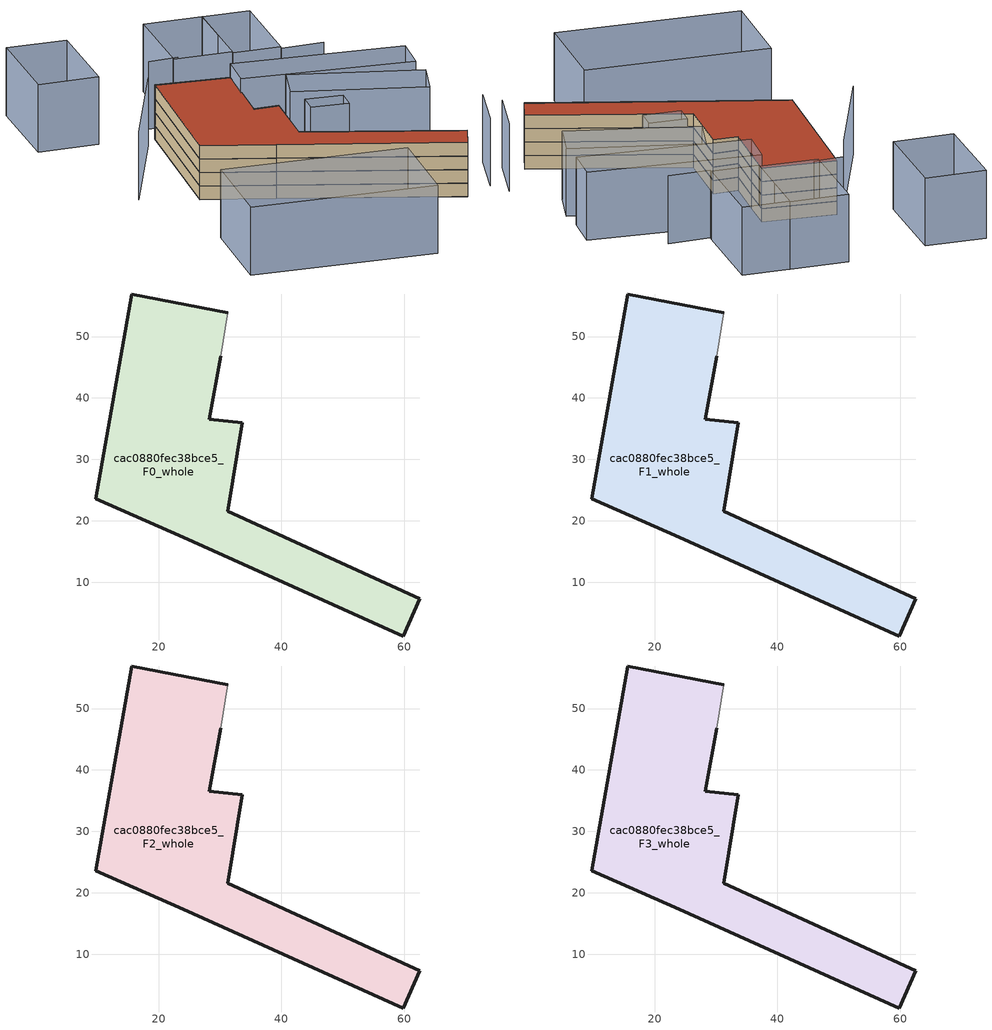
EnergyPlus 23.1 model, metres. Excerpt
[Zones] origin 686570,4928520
cac0880fec38bce5_F0_whole
 floor ground (EU_floor_Construction): 59.8,1.24 62.55,7.28 31.25,21.57 33.64,35.98 28.26,36.52 30.13,46.75 31.27,53.83 15.63,56.92 9.72,23.6 24.04,17.3 z0
 wall outside (EU_wall_Construction): 30.13,46.75 28.26,36.52 33.64,35.98 31.25,21.57 62.55,7.28 59.8,1.24 24.04,17.3 9.72,23.6 15.63,56.92 31.27,53.83 z0:3
 wall adiabatic (EU_wall_Construction): 31.27,53.83 30.13,46.75 z0:3
cac0880fec38bce5_F1_whole
 floor to cac0880fec38bce5_F0_whole (EU_floor_Construction): 59.8,1.24 62.55,7.28 31.25,21.57 33.64,35.98 28.26,36.52 30.13,46.75 31.27,53.83 15.63,56.92 9.72,23.6 24.04,17.3 z3
 wall outside (EU_wall_Construction): 30.13,46.75 28.26,36.52 33.64,35.98 31.25,21.57 62.55,7.28 59.8,1.24 24.04,17.3 9.72,23.6 15.63,56.92 31.27,53.83 z3:6
 wall adiabatic (EU_wall_Construction): 31.27,53.83 30.13,46.75 z3:6
cac0880fec38bce5_F2_whole
 floor to cac0880fec38bce5_F1_whole (EU_floor_Construction): 59.8,1.24 62.55,7.28 31.25,21.57 33.64,35.98 28.26,36.52 30.13,46.75 31.27,53.83 15.63,56.92 9.72,23.6 24.04,17.3 z6
 wall outside (EU_wall_Construction): 30.13,46.75 28.26,36.52 33.64,35.98 31.25,21.57 62.55,7.28 59.8,1.24 24.04,17.3 9.72,23.6 15.63,56.92 31.27,53.83 z6:9
 wall adiabatic (EU_wall_Construction): 31.27,53.83 30.13,46.75 z6:9
cac0880fec38bce5_F3_whole
 floor to cac0880fec38bce5_F2_whole (EU_floor_Construction): 59.8,1.24 62.55,7.28 31.25,21.57 33.64,35.98 28.26,36.52 30.13,46.75 31.27,53.83 15.63,56.92 9.72,23.6 24.04,17.3 z9
 wall outside (EU_wall_Construction): 30.13,46.75 28.26,36.52 33.64,35.98 31.25,21.57 62.55,7.28 59.8,1.24 24.04,17.3 9.72,23.6 15.63,56.92 31.27,53.83 z9:12
 wall adiabatic (EU_wall_Construction): 31.27,53.83 30.13,46.75 z9:12
 roof outside (EU_roof_Construction): 31.27,53.83 30.13,46.75 28.26,36.52 33.64,35.98 31.25,21.57 62.55,7.28 59.8,1.24 24.04,17.3 9.72,23.6 15.63,56.92 z12
shading: 66.39,4.44 70.5,16.35 / 12.87,54.31 -1.51,29.22 / 23.13,61.68 16.77,62.14 / 53.41,55.68 44.43,56.74 / 41.1,-23.13 1.54,-17.04 / 1.54,-17.04 4.73,3.64 / 4.73,3.64 44.29,-2.46 / 44.29,-2.46 41.1,-23.13 / 43.93,24.23 35.93,25.66 / 35.93,25.66 36.71,30 / 36.71,30 44.71,28.57 / 44.71,28.57 43.93,24.23 / 62.56,24.82 35.73,34.94 / 35.73,34.94 38.99,43.61 / 38.99,43.61 65.83,33.48 / 65.83,33.48 62.56,24.82 / 67.62,46.72 66,38.43 / 66,38.43 29.65,45.55 / 29.65,45.55 31.27,53.84 / 31.27,53.84 67.62,46.72 / 34.38,58.7 37.04,78.8 / 37.04,78.8 47.16,77.46 / 47.16,77.46 44.5,57.37 / 44.5,57.37 34.38,58.7 / 37.06,78.96 34.47,59.36 / 34.47,59.36 21.92,61.02 / 21.92,61.02 24.51,80.62 / 24.51,80.62 37.06,78.96 / 6.67,79.8 4.1,59.34 / 4.1,59.34 -8.87,60.96 / -8.87,60.96 -6.31,81.43 / -6.31,81.43 6.67,79.8 z0:15
[Building]
EU S2 Campaign: North Axis=0; Terrain=City; Solar Distribution=FullExterior
[Site:Location]
Bologna: Latitude=44.5; Longitude=11.25; Time Zone=1; Elevation=37
[SizingPeriod:WeatherFileDays]
AnnualSizingPeriod: Begin Month=1; Begin Day of Month=1; End Month=12; End Day of Month=31; Day of Week for Start Day=Monday; Use Weather File Daylight Saving Period=No; Use Weather File Rain and Snow Indicators=No
[MATERIAL]
EU_InternalMass_Material: Roughness=MediumRough; Thickness=0.1; Conductivity=1; Density=1800; Specific Heat=900; Thermal Absorptance=0.9; Solar Absorptance=0.7; Visible Absorptance=0.7
[MATERIAL:NOMASS] Roughness=MediumRough; Thermal Absorptance=0.9; Solar Absorptance=0.7; Visible Absorptance=0.7
Name | Thermal Resistance
EU_wall_NoMass | 0.937881
EU_roof_NoMass | 0.548572
EU_floor_NoMass | 0.71348
[CONSTRUCTION]
EU_wall_Construction: EU_wall_NoMass
EU_roof_Construction: EU_roof_NoMass
EU_floor_Construction: EU_floor_NoMass
EU_InternalMass_Construction: EU_InternalMass_Material
[ZONE] Type=1; Multiplier=1; Ceiling Height=autocalculate; Volume=2731.65; Floor Area=autocalculate; Part of Total Floor Area=Yes
cac0880fec38bce5_F0_whole; cac0880fec38bce5_F1_whole; cac0880fec38bce5_F2_whole; cac0880fec38bce5_F3_whole
[INTERNALMASS] Construction=EU_InternalMass_Construction; Surface Area=910.551
Name | Zone or ZoneList
cac0880fec38bce5_F0_whole_EU_InternalMass | cac0880fec38bce5_F0_whole
cac0880fec38bce5_F1_whole_EU_InternalMass | cac0880fec38bce5_F1_whole
cac0880fec38bce5_F2_whole_EU_InternalMass | cac0880fec38bce5_F2_whole
cac0880fec38bce5_F3_whole_EU_InternalMass | cac0880fec38bce5_F3_whole
[OTHEREQUIPMENT] Fuel Type=Electricity; Design Level Calculation Method=Watts/Area; Power per Zone Floor Area=1; Fraction Latent=0; Fraction Radiant=0; Fraction Lost=0; Carbon Dioxide Generation Rate=0; EndUse Subcategory=EU_Step8_InternalGains
Name | Zone or ZoneList or Space or SpaceList | Schedule
EU_Step8_InternalGain_cac0880fec38bce5_F0_whole_f000 | cac0880fec38bce5_F0_whole | EU_Step8_GainSchedule_cac0880fec38bce5_F0_whole_f000
EU_Step8_InternalGain_cac0880fec38bce5_F1_whole_f000 | cac0880fec38bce5_F1_whole | EU_Step8_GainSchedule_cac0880fec38bce5_F1_whole_f000
EU_Step8_InternalGain_cac0880fec38bce5_F2_whole_f000 | cac0880fec38bce5_F2_whole | EU_Step8_GainSchedule_cac0880fec38bce5_F2_whole_f000
EU_Step8_InternalGain_cac0880fec38bce5_F3_whole_f000 | cac0880fec38bce5_F3_whole | EU_Step8_GainSchedule_cac0880fec38bce5_F3_whole_f000
[ZONEVENTILATION:DESIGNFLOWRATE] Schedule=EU_AlwaysOn; Design Flow Rate Calculation Method=AirChanges/Hour; Air Changes per Hour=0.687892; Ventilation Type=Natural; Fan Pressure Rise=0; Fan Total Efficiency=1; Constant Term Coefficient=1; Temperature Term Coefficient=0; Velocity Term Coefficient=0; Velocity Squared Term Coefficient=0; Minimum Indoor Temperature=-100; Maximum Indoor Temperature=100; Delta Temperature=-100; Minimum Outdoor Temperature=-100; Maximum Outdoor Temperature=100; Maximum Wind Speed=40
Name | Zone or ZoneList or Space or SpaceList
EU_ConstantAir_cac0880fec38bce5_F0_whole | cac0880fec38bce5_F0_whole
EU_ConstantAir_cac0880fec38bce5_F1_whole | cac0880fec38bce5_F1_whole
EU_ConstantAir_cac0880fec38bce5_F2_whole | cac0880fec38bce5_F2_whole
EU_ConstantAir_cac0880fec38bce5_F3_whole | cac0880fec38bce5_F3_whole
[HVACTEMPLATE:THERMOSTAT] Constant Heating Setpoint=20; Constant Cooling Setpoint=50
EU_HeatOnly_cac0880fec38bce5_F0_whole; EU_HeatOnly_cac0880fec38bce5_F1_whole; EU_HeatOnly_cac0880fec38bce5_F2_whole; EU_HeatOnly_cac0880fec38bce5_F3_whole
[HVACTEMPLATE:ZONE:IDEALLOADSAIRSYSTEM] System Availability Schedule=EU_AlwaysOn; Maximum Heating Supply Air Temperature=50; Minimum Cooling Supply Air Temperature=13; Maximum Heating Supply Air Humidity Ratio=0.0156; Minimum Cooling Supply Air Humidity Ratio=0.0077; Heating Limit=NoLimit; Cooling Limit=NoLimit; Heating Availability Schedule=EU_AlwaysOn; Cooling Availability Schedule=EU_CoolingOff; Dehumidification Control Type=ConstantSensibleHeatRatio; Cooling Sensible Heat Ratio=0.7; Dehumidification Setpoint=60; Humidification Control Type=None; Humidification Setpoint=30; Outdoor Air Method=None; Outdoor Air Flow Rate per Person=0.00944; Outdoor Air Flow Rate per Zone Floor Area=0; Outdoor Air Flow Rate per Zone=0; Demand Controlled Ventilation Type=None; Outdoor Air Economizer Type=NoEconomizer; Heat Recovery Type=None; Sensible Heat Recovery Effectiveness=0.7; Latent Heat Recovery Effectiveness=0.65
Name | Template Thermostat
cac0880fec38bce5_F0_whole | EU_HeatOnly_cac0880fec38bce5_F0_whole
cac0880fec38bce5_F1_whole | EU_HeatOnly_cac0880fec38bce5_F1_whole
cac0880fec38bce5_F2_whole | EU_HeatOnly_cac0880fec38bce5_F2_whole
cac0880fec38bce5_F3_whole | EU_HeatOnly_cac0880fec38bce5_F3_whole
[SIZING:ZONE] Zone Cooling Design Supply Air Temperature Input Method=SupplyAirTemperature; Zone Cooling Design Supply Air Temperature=13; Zone Heating Design Supply Air Temperature Input Method=SupplyAirTemperature; Zone Heating Design Supply Air Temperature=50; Zone Cooling Design Supply Air Humidity Ratio=0.008; Zone Heating Design Supply Air Humidity Ratio=0.008; Cooling Design Air Flow Method=DesignDay; Cooling Design Air Flow Rate=0; Cooling Minimum Air Flow per Zone Floor Area=0.000762; Cooling Minimum Air Flow=0; Cooling Minimum Air Flow Fraction=0.2; Heating Design Air Flow Method=DesignDay; Heating Design Air Flow Rate=0; Heating Maximum Air Flow per Zone Floor Area=0.002032; Heating Maximum Air Flow=0.141576; Heating Maximum Air Flow Fraction=0.3; Account for Dedicated Outdoor Air System=No; Dedicated Outdoor Air System Control Strategy=NeutralSupplyAir; Dedicated Outdoor Air Low Setpoint Temperature for Design=autosize; Dedicated Outdoor Air High Setpoint Temperature for Design=autosize; Zone Load Sizing Method=Sensible Load Only No Latent Load; Zone Latent Cooling Design Supply Air Humidity Ratio Input Method=HumidityRatioDifference; Zone Cooling Design Supply Air Humidity Ratio Difference=0.005; Zone Latent Heating Design Supply Air Humidity Ratio Input Method=HumidityRatioDifference; Zone Humidification Design Supply Air Humidity Ratio Difference=0.005
cac0880fec38bce5_F0_whole; cac0880fec38bce5_F1_whole; cac0880fec38bce5_F2_whole; cac0880fec38bce5_F3_whole
[SCHEDULE:CONSTANT]
Name | Hourly Value
EU_AlwaysOn | 1
EU_CoolingOff | 0
[SCHEDULE:FILE] Column Number=1; Rows to Skip at Top=0; Number of Hours of Data=8760; Column Separator=Comma; Interpolate to Timestep=No; Minutes per Item=60; Adjust Schedule for Daylight Savings=Yes
Name | File
EU_Step8_GainSchedule_cac0880fec38bce5_F0_whole_f000 | ../../schedules/cac0880fec38bce5/cac0880fec38bce5_F0_whole_f000_gain.csv
EU_Step8_GainSchedule_cac0880fec38bce5_F1_whole_f000 | ../../schedules/cac0880fec38bce5/cac0880fec38bce5_F1_whole_f000_gain.csv
EU_Step8_GainSchedule_cac0880fec38bce5_F2_whole_f000 | ../../schedules/cac0880fec38bce5/cac0880fec38bce5_F2_whole_f000_gain.csv
EU_Step8_GainSchedule_cac0880fec38bce5_F3_whole_f000 | ../../schedules/cac0880fec38bce5/cac0880fec38bce5_F3_whole_f000_gain.csv
